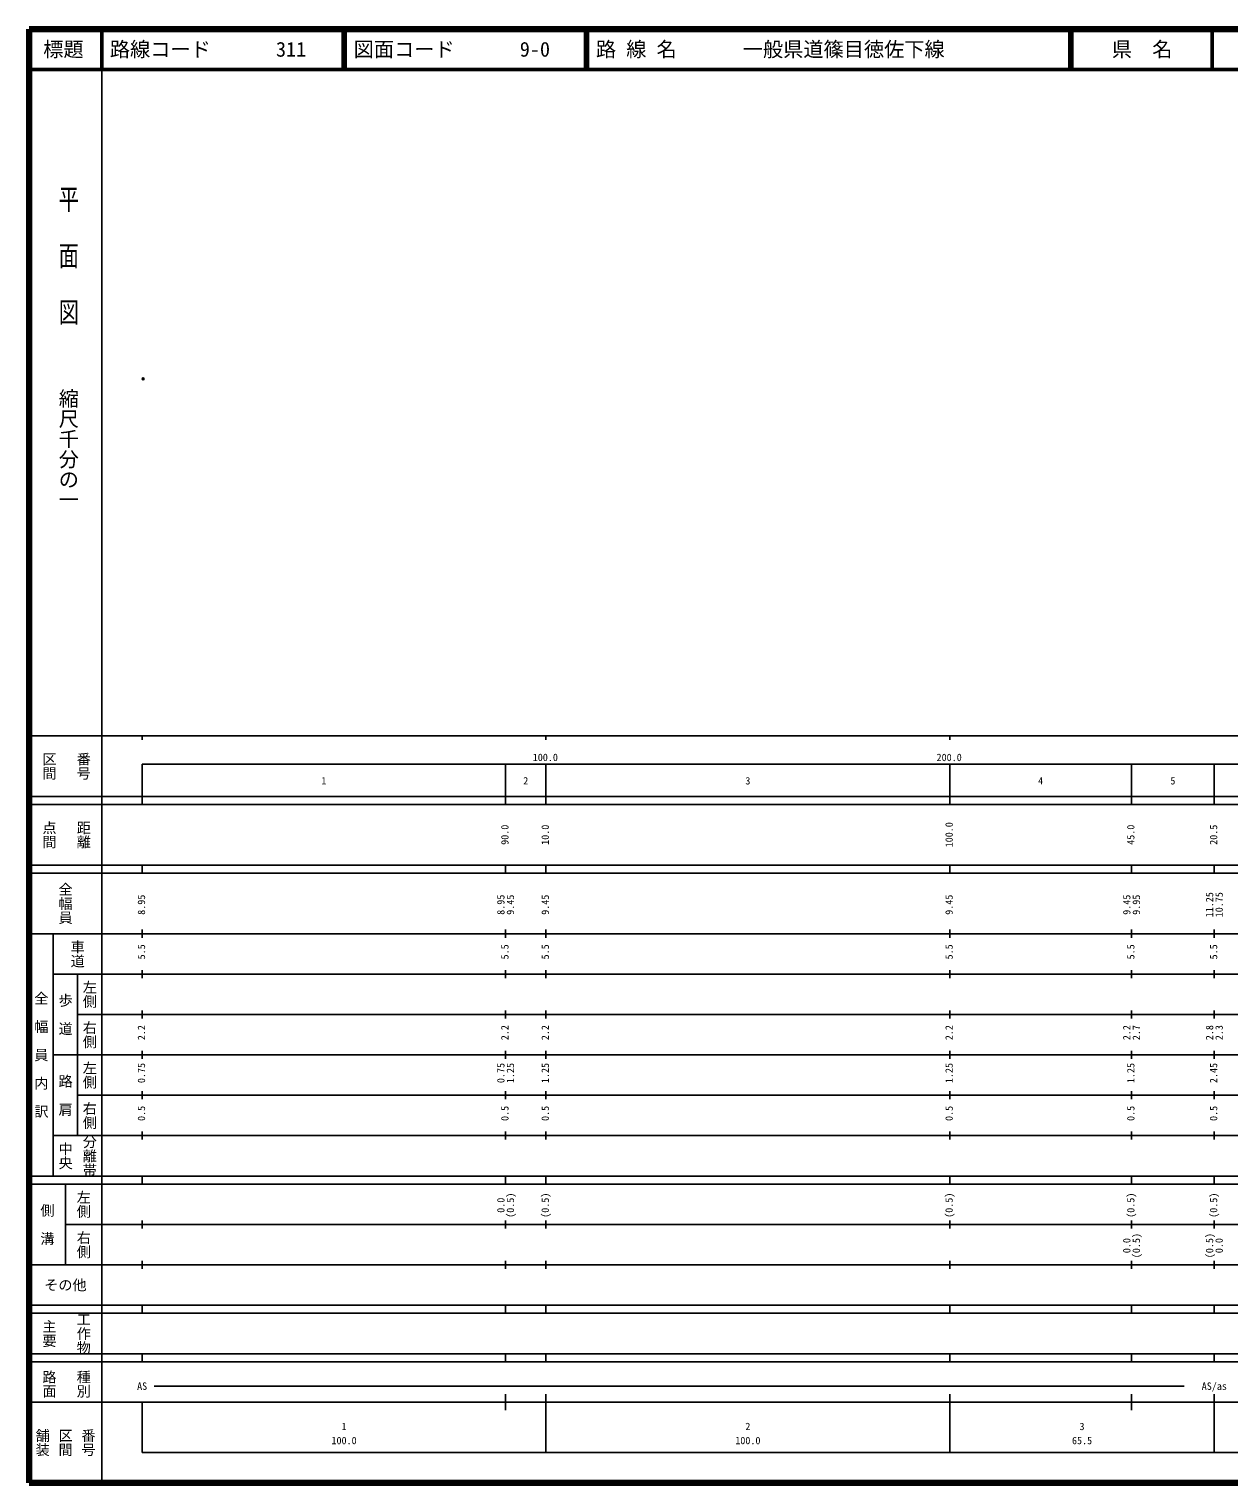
# Model space of a CAD drawing. Units: millimetres on the paper. Extents: x 40 to 680, y 20 to 380.
# Drawn here: x 40 to 337.1, y 20 to 380 of the extents above; entities that cross this region are included whole.
import ezdxf
from ezdxf.enums import TextEntityAlignment as Align

# ---------------------------------------------------------------- set-up
doc = ezdxf.new("R2010")
doc.units = ezdxf.units.MM
doc.header["$PDMODE"] = 32
doc.header["$PDSIZE"] = 0.5
doc.layers.add('M-OTRS', color=6, linetype='Continuous')
doc.layers.add('M-TTL-TXT', color=7, linetype='Continuous')
for name, color, linetype, lineweight in [('M-TTL', 2, 'Continuous', 140), ('M-TTL-BAND', 7, 'Continuous', 25), ('M-TTL-LINE', 7, 'Continuous', 50)]:
    doc.layers.add(name, color=color, linetype=linetype, lineweight=lineweight)
doc.styles.add('@ＭＳ ゴシック', font='')
doc.styles.add('ＭＳ ゴシック', font='')
doc.styles.get('@ＭＳ ゴシック').set_extended_font_data('@MS Gothic')
doc.styles.get('ＭＳ ゴシック').set_extended_font_data('MS Gothic')

msp = doc.modelspace()

# ---------------------------------------------------------------- linework, layer by layer
at = {"layer": 'M-OTRS'}
msp.add_point((68.23, 293.393), dxfattribs=at)
at = {"layer": 'M-TTL'}
for p, q in [((40, 380), (40, 20)), ((680, 380), (40, 380)), ((40, 20), (680, 20))]:
    msp.add_line(p, q, dxfattribs=at)
at = {"layer": 'M-TTL-BAND'}
for p, q in [((58, 370), (58, 20)), ((40, 205), (579, 205)), ((68, 205), (68, 204)), ((168, 205), (168, 204)), ((268, 205), (268, 204)), ((68, 198), (579, 198)), ((68, 198), (68, 188)), ((158, 188), (158, 198)), ((168, 188), (168, 198)), ((268, 188), (268, 198)), ((313, 188), (313, 198)), ((333.5, 188), (333.5, 198)), ((40, 190), (579, 190)), ((40, 188), (579, 188)), ((40, 173), (579, 173)), ((68, 171), (68, 173)), ((158, 171), (158, 173)), ((168, 171), (168, 173)), ((268, 171), (268, 173)), ((313, 171), (313, 173)), ((333.5, 171), (333.5, 173)), ((40, 171), (579, 171)), ((40, 156), (579, 156)), ((46, 96), (46, 156)), ((68, 155), (68, 157)), ((158, 155), (158, 157)), ((168, 155), (168, 157)), ((268, 155), (268, 157)), ((313, 155), (313, 157)), ((333.5, 155), (333.5, 157)), ((46, 146), (579, 146)), ((52, 146), (52, 106)), ((68, 145), (68, 147)), ((158, 145), (158, 147)), ((168, 145), (168, 147)), ((268, 145), (268, 147)), ((313, 145), (313, 147)), ((333.5, 145), (333.5, 147)), ((68, 135), (68, 137)), ((158, 135), (158, 137)), ((168, 135), (168, 137)), ((268, 135), (268, 137)), ((313, 135), (313, 137)), ((333.5, 135), (333.5, 137)), ((52, 136), (579, 136)), ((46, 126), (579, 126)), ((68, 125), (68, 127)), ((158, 125), (158, 127)), ((168, 125), (168, 127)), ((268, 125), (268, 127)), ((313, 125), (313, 127)), ((333.5, 125), (333.5, 127)), ((52, 116), (579, 116)), ((68, 115), (68, 117)), ((158, 115), (158, 117)), ((168, 115), (168, 117)), ((268, 115), (268, 117)), ((313, 115), (313, 117)), ((333.5, 115), (333.5, 117)), ((46, 106), (579, 106)), ((68, 105), (68, 107)), ((158, 105), (158, 107)), ((168, 105), (168, 107)), ((268, 105), (268, 107)), ((313, 105), (313, 107)), ((333.5, 105), (333.5, 107)), ((40, 96), (579, 96)), ((40, 94), (579, 94)), ((49, 94), (49, 74)), ((68, 94), (68, 96)), ((158, 94), (158, 96)), ((168, 94), (168, 96)), ((268, 94), (268, 96)), ((313, 94), (313, 96)), ((333.5, 94), (333.5, 96)), ((49, 84), (579, 84)), ((68, 83), (68, 85)), ((158, 83), (158, 85)), ((168, 83), (168, 85)), ((268, 83), (268, 85)), ((313, 83), (313, 85)), ((333.5, 83), (333.5, 85)), ((40, 74), (579, 74)), ((68, 73), (68, 75)), ((158, 73), (158, 75)), ((168, 73), (168, 75)), ((268, 73), (268, 75)), ((313, 73), (313, 75)), ((333.5, 73), (333.5, 75)), ((40, 64), (579, 64)), ((40, 62), (579, 62)), ((68, 62), (68, 64)), ((158, 62), (158, 64)), ((168, 62), (168, 64)), ((268, 62), (268, 64)), ((313, 62), (313, 64)), ((333.5, 62), (333.5, 64)), ((40, 52), (579, 52)), ((68, 50), (68, 52)), ((158, 50), (158, 52)), ((168, 50), (168, 52)), ((268, 50), (268, 52)), ((313, 50), (313, 52)), ((333.5, 50), (333.5, 52)), ((40, 50), (579, 50)), ((71, 44), (326, 44)), ((40, 40), (579, 40)), ((68, 40), (68, 27.5)), ((158, 38), (158, 42)), ((168, 27.5), (168, 42)), ((268, 27.5), (268, 42)), ((313, 38), (313, 42)), ((333.5, 27.5), (333.5, 42)), ((68, 27.5), (579, 27.5))]:
    msp.add_line(p, q, dxfattribs=at)
at = {"layer": 'M-TTL-LINE'}
for p, q in [((58, 380), (58, 370)), ((117.75, 380), (117.75, 370)), ((118.25, 380), (118.25, 370)), ((177.75, 380), (177.75, 370)), ((178.25, 380), (178.25, 370)), ((297.75, 380), (297.75, 370)), ((298.25, 380), (298.25, 370)), ((333, 380), (333, 370)), ((40, 370), (680, 370))]:
    msp.add_line(p, q, dxfattribs=at)

# ---------------------------------------------------------------- texts
at = {"layer": 'M-TTL-BAND', "style": '@ＭＳ ゴシック', "width": 1.4}
msp.add_text('平  面  図', height=3.666, rotation=270, dxfattribs=at).set_placement((49.777, 306.475), align=Align.MIDDLE_RIGHT)
at = {"layer": 'M-TTL-BAND', "style": '@ＭＳ ゴシック'}
msp.add_text('縮尺千分の一', height=3.666, rotation=270, dxfattribs=at).set_placement((49.777, 261.03), align=Align.MIDDLE_RIGHT)
for s, p in [('区間', (45, 197.5)), ('番号', (53.5, 197.5)), ('点間', (45, 180.5)), ('距離', (53.5, 180.5)), ('全幅員', (49, 163.5)), ('車道', (52, 151)), ('左側', (55, 141)), ('全\u3000幅\u3000員\u3000内\u3000訳', (43, 126)), ('歩\u3000道', (49, 136)), ('右側', (55, 131)), ('左側', (55, 121)), ('路\u3000肩', (49, 116)), ('右側', (55, 111)), ('分離帯', (55, 101)), ('中央', (49, 101)), ('左側', (53.5, 89)), ('側\u3000溝', (44.5, 84)), ('右側', (53.5, 79)), ('工作物', (53.5, 57)), ('主要', (45, 57)), ('路面', (45, 44.5)), ('種別', (53.5, 44.5)), ('舗装', (43.333, 30)), ('区間', (49, 30)), ('番号', (54.667, 30))]:
    msp.add_text(s, height=2.566, rotation=270, dxfattribs=at).set_placement(p, align=Align.MIDDLE_CENTER)
at = {"layer": 'M-TTL-BAND', "style": 'ＭＳ ゴシック'}
for s, p in [('100.0', (167.844, 198.195)), ('200.0', (267.844, 198.195)), ('1', (113, 192.405)), ('2', (163, 192.405)), ('3', (218, 192.405)), ('4', (290.5, 192.405)), ('5', (323.25, 192.405)), ('AS', (68, 42.5)), ('AS/as', (333.5, 42.5)), ('1', (118, 32.523)), ('2', (218, 32.523)), ('3', (300.75, 32.523)), ('100.0', (118, 29.033)), ('100.0', (218, 29.033)), ('65.5', (300.75, 29.033))]:
    msp.add_text(s, height=1.833, dxfattribs=at).set_placement(p, align=Align.BOTTOM_CENTER)
for s, p in [('90.0', (159.278, 180.5)), ('10.0', (169.278, 180.5)), ('100.0', (269.278, 180.5)), ('45.0', (314.278, 180.5)), ('20.5', (334.778, 180.5)), ('11.25', (333.778, 163.174)), ('10.75', (336.148, 163.174)), ('8.95', (69.278, 163.174)), ('8.95', (158.278, 163.174)), ('9.45', (160.648, 163.174)), ('9.45', (169.278, 163.174)), ('9.45', (269.278, 163.174)), ('9.45', (313.278, 163.174)), ('9.95', (315.648, 163.174)), ('5.5', (69.278, 151.5)), ('5.5', (159.278, 151.5)), ('5.5', (169.278, 151.5)), ('5.5', (269.278, 151.5)), ('5.5', (314.278, 151.5)), ('5.5', (334.778, 151.5)), ('2.2', (69.278, 131.5)), ('2.2', (159.278, 131.5)), ('2.2', (169.278, 131.5)), ('2.2', (269.278, 131.5)), ('2.2', (313.278, 131.5)), ('2.7', (315.648, 131.5)), ('2.8', (333.778, 131.5)), ('2.3', (336.148, 131.5)), ('0.75', (69.278, 121.5)), ('0.75', (158.278, 121.5)), ('1.25', (160.648, 121.5)), ('1.25', (169.278, 121.5)), ('1.25', (269.278, 121.5)), ('1.25', (314.278, 121.5)), ('2.45', (334.778, 121.5)), ('0.5', (69.278, 111.5)), ('0.5', (159.278, 111.5)), ('0.5', (169.278, 111.5)), ('0.5', (269.278, 111.5)), ('0.5', (314.278, 111.5)), ('0.5', (334.778, 111.5)), ('0.0', (158.278, 88.764)), ('(0.5)', (160.648, 88.764)), ('(0.5)', (169.278, 88.764)), ('(0.5)', (269.278, 88.764)), ('(0.5)', (314.278, 88.764)), ('(0.5)', (334.778, 88.764)), ('0.0', (313.278, 78.764)), ('(0.5)', (315.648, 78.764)), ('(0.5)', (333.778, 78.764)), ('0.0', (336.148, 78.764))]:
    msp.add_text(s, height=1.833, rotation=90, dxfattribs=at).set_placement(p, align=Align.BOTTOM_CENTER)
msp.add_text('その他', height=2.566, dxfattribs=at).set_placement((49, 69), align=Align.MIDDLE_CENTER)
at = {"layer": 'M-TTL-TXT', "style": 'ＭＳ ゴシック'}
for s, p in [('標題', (48.5, 375)), ('県\u3000名', (315.625, 375))]:
    msp.add_text(s, height=3.666, dxfattribs=at).set_placement(p, align=Align.MIDDLE_CENTER)
for s, p in [('路線コード', (60, 375)), ('311', (101.142, 375)), ('図面コード', (120.38, 375)), ('9-0', (161.521, 375)), ('路 線 名', (180.38, 375)), ('一般県道篠目徳佐下線', (216.734, 375))]:
    msp.add_text(s, height=3.666, dxfattribs=at).set_placement(p, align=Align.MIDDLE_LEFT)

doc.saveas('drawing.dxf')
